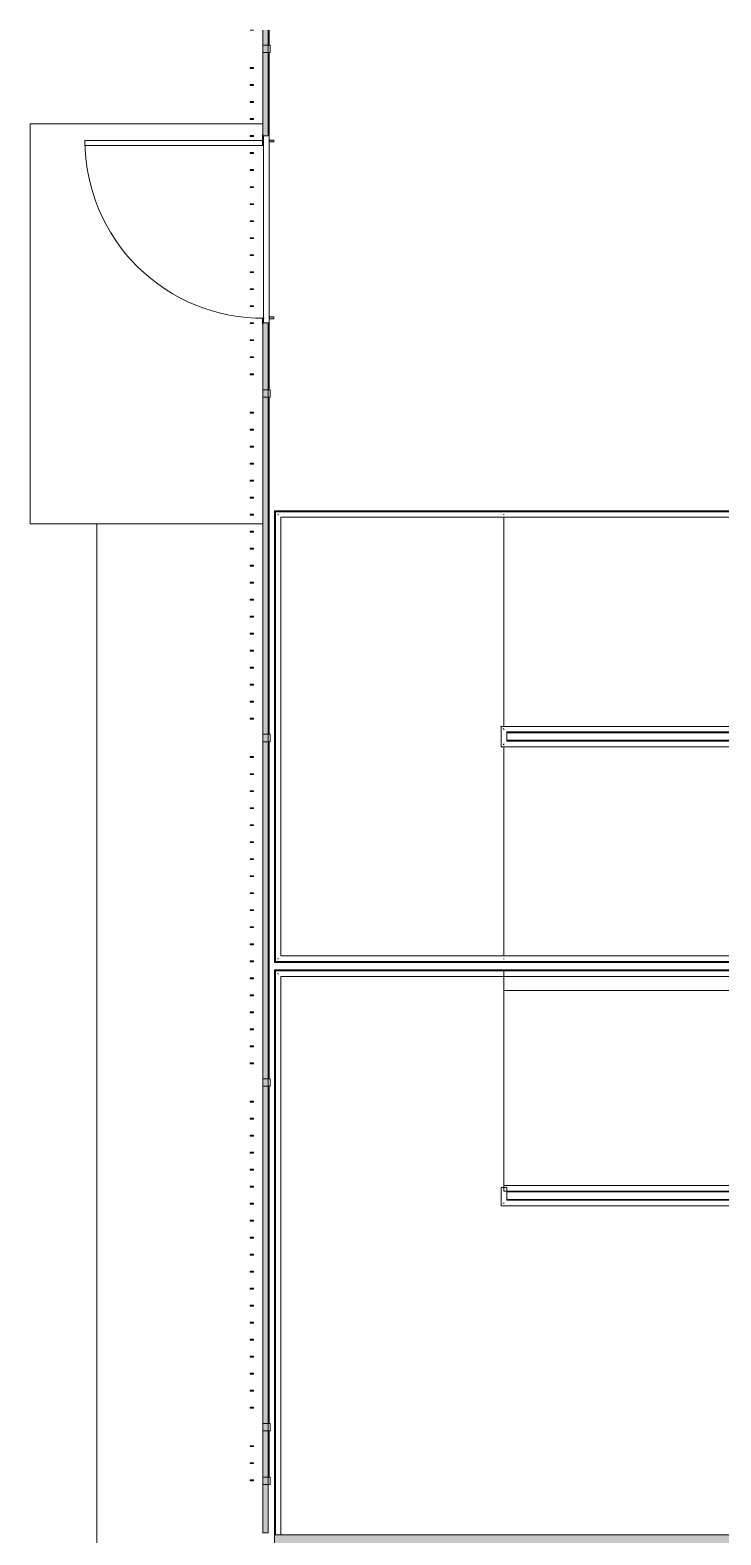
# Model space of a CAD drawing. Header units: inches. Extents: x -1569 to 1282, y -721 to 887.
# Drawn here: x -1101.3 to -914.7, y 480.9 to 887.4 of the extents above; entities that cross this region are included whole.
import ezdxf

# ---------------------------------------------------------------- set-up
doc = ezdxf.new("R2010")
doc.units = ezdxf.units.IN
doc.header["$MEASUREMENT"] = 0
for name, color, linetype, lineweight in [('A-DETL', 90, 'Continuous', 13), ('A-DOOR', 31, 'Continuous', 13), ('A-FLOR', 192, 'Continuous', 13), ('A-FLOR-HRAL', 11, 'Continuous', 13), ('A-FLOR-LEVL', 51, 'Continuous', 9), ('A-WALL', 113, 'Continuous', 13), ('A-WALL-PATT', 111, 'Continuous', 13)]:
    doc.layers.add(name, color=color, linetype=linetype, lineweight=lineweight)

# ---------------------------------------------------------------- blocks, each defined once
blk = doc.blocks.new('Door - Single - Solid Door 48_ x 120_-7162866-FIRST FLOOR POWER _ SIGNAL')
at = {"layer": 'A-DOOR'}
h = blk.add_hatch(color=250, dxfattribs=at)
h.paths.add_polyline_path([(29.62, -0.86), (29.24, -0.84), (29.24, -0.59), (28.12, -0.59), (28.12, -0.86), (29.24, -0.86)], flags=0)
h.paths.add_polyline_path([(28.12, 0.91), (28.12, 2.14), (27.62, 2.14), (27.62, 0.91), (28.04, 0.91)], flags=0)
h.paths.add_polyline_path([(-19.63, 0.91), (-19.63, 2.14), (-20.13, 2.14), (-20.13, 0.91), (-20.05, 0.91)], flags=0)
h.paths.add_polyline_path([(-20.13, -0.84), (-20.13, -0.59), (-21.26, -0.59), (-21.26, -0.84), (-21.26, -0.86), (-20.13, -0.86)], flags=0)
at = {"layer": 'A-DOOR', "color": 8, "lineweight": 20}
for p, q in [((-20.13, 2.14), (-19.63, 2.14)), ((-20.13, 0.91), (-20.13, 2.14)), ((-19.63, 2.14), (-19.63, 0.91)), ((27.62, 2.14), (28.12, 2.14)), ((27.62, 0.91), (27.62, 2.14)), ((28.12, 2.14), (28.12, 0.91)), ((-21.63, -0.86), (-21.63, -0.84)), ((-20.13, -0.86), (-21.63, -0.86)), ((-20.13, -0.59), (-20.13, -0.86)), ((-18.63, -0.86), (-20.01, -0.86)), ((-20.01, -0.86), (-20.01, -48.86)), ((-18.63, -48.86), (-18.63, -0.86)), ((28.12, -0.86), (28.12, -0.59)), ((29.62, -0.86), (28.12, -0.86)), ((29.62, -0.84), (29.62, -0.86)), ((-20.01, -48.86), (-18.63, -48.86))]:
    blk.add_line(p, q, dxfattribs=at)
at = {"layer": 'A-DOOR', "lineweight": 9}
blk.add_arc((-20.01, -0.86), 48, 270, 0.5, dxfattribs=at)
blk = doc.blocks.new('Top Rail Type - Top Rail_Internal_-7017305-FIRST FLOOR POWER _ SIGNAL')
at = {"layer": 'A-FLOR-HRAL', "lineweight": 9}
for p, q in [((-799.32, 699.29), (-974.13, 699.29)), ((-974.09, 699.27), (-974.13, 699.29)), ((-974.12, 699.27), (-974.08, 699.21)), ((-974.07, 699.23), (-974.07, 693.73)), ((-973.32, 698.54), (-973.52, 698.74)), ((-973.32, 698.54), (-973.23, 698.45)), ((-972.64, 697.79), (-799.32, 697.79)), ((-972.57, 695.29), (-972.57, 697.73)), ((-739.29, 695.29), (-972.51, 695.29)), ((-677.57, 695.29), (-739.29, 695.29)), ((-677.57, 573.79), (-677.57, 695.29)), ((-974.05, 693.77), (-974.07, 693.73)), ((-974.05, 693.74), (-973.99, 693.79)), ((-974.01, 693.79), (-739.29, 693.79)), ((-973.32, 694.54), (-973.52, 694.35)), ((-973.32, 694.54), (-973.23, 694.63)), ((-739.29, 693.79), (-679.07, 693.79)), ((-679.07, 693.79), (-679.07, 575.29)), ((-739.35, 575.29), (-973.32, 575.29)), ((-973.32, 573.79), (-739.35, 573.79)), ((-679.07, 575.29), (-739.35, 575.29)), ((-739.35, 573.79), (-677.57, 573.79))]:
    blk.add_line(p, q, dxfattribs=at)
at = {"layer": 'A-FLOR-HRAL', "lineweight": 9, "flags": 128}
blk.add_lwpolyline([(-799.32, 698.63), (-799.32, 698.54), (-799.32, 698.45)], dxfattribs=at)
at = {"layer": 'A-FLOR-HRAL', "lineweight": 9}
for points in [[(-739.32, 694.45), (-739.32, 694.48), (-739.32, 694.54), (-739.32, 694.6), (-739.32, 694.63)], [(-739.32, 574.63), (-739.32, 574.6), (-739.32, 574.54), (-739.32, 574.48), (-739.32, 574.45)]]:
    blk.add_open_spline(points, degree=3, dxfattribs=at)
for points in [[(-678.41, 694.45), (-678.4, 694.46), (-678.37, 694.49), (-678.32, 694.54), (-678.28, 694.59), (-678.24, 694.62), (-678.23, 694.63)], [(-678.41, 574.63), (-678.4, 574.62), (-678.37, 574.59), (-678.32, 574.54), (-678.27, 574.5), (-678.24, 574.46), (-678.23, 574.45)]]:
    blk.add_open_spline(points, degree=3, knots=[0.46086968, 0.46086968, 0.46086968, 0.46086968, 0.47916667, 0.5, 0.52083333, 0.53913032, 0.53913032, 0.53913032, 0.53913032], dxfattribs=at)
blk = doc.blocks.new('Top Rail Type - Top Rail_Internal_-V16-FIRST FLOOR POWER _ SIGNAL')
at = {"layer": 'A-FLOR-HRAL', "lineweight": 9}
for p, q in [((-974.07, 699.29), (-974.07, 693.79)), ((-799.32, 699.29), (-974.07, 699.29)), ((-799.32, 697.79), (-799.32, 699.29)), ((-972.57, 697.79), (-972.57, 695.29)), ((-799.32, 697.79), (-972.57, 697.79)), ((-972.57, 695.29), (-739.32, 695.29)), ((-739.32, 695.29), (-677.57, 695.29)), ((-677.57, 695.29), (-677.57, 573.79)), ((-974.07, 693.79), (-739.32, 693.79)), ((-739.32, 693.79), (-679.07, 693.79)), ((-679.07, 693.79), (-679.07, 575.29)), ((-973.32, 573.79), (-973.32, 575.29)), ((-739.32, 575.29), (-973.32, 575.29)), ((-973.18, 573.79), (-973.32, 573.79)), ((-739.32, 573.79), (-972.57, 573.79)), ((-679.07, 575.29), (-739.32, 575.29)), ((-677.57, 573.79), (-739.32, 573.79))]:
    blk.add_line(p, q, dxfattribs=at)
blk = doc.blocks.new('Top Rail Type - Top Rail_Internal_-7017322-FIRST FLOOR POWER _ SIGNAL')
at = {"layer": 'A-FLOR-HRAL', "lineweight": 9}
for p, q in [((-1035.07, 757.29), (-1035.07, 635.79)), ((-973.35, 757.29), (-1035.07, 757.29)), ((-799.32, 757.29), (-973.35, 757.29)), ((-1033.57, 637.29), (-1033.57, 755.79)), ((-1033.57, 755.79), (-973.35, 755.79)), ((-973.35, 755.79), (-799.32, 755.79)), ((-1035.07, 635.79), (-973.29, 635.79)), ((-973.29, 637.29), (-1033.57, 637.29)), ((-738.51, 637.29), (-973.29, 637.29)), ((-973.29, 635.79), (-740.01, 635.79)), ((-740.07, 635.73), (-740.07, 633.29)), ((-739.41, 636.45), (-739.32, 636.54)), ((-739.13, 636.74), (-739.32, 636.54)), ((-738.57, 631.73), (-738.57, 637.23)), ((-738.56, 637.22), (-738.52, 637.27)), ((-740.13, 633.29), (-973.32, 633.29)), ((-973.32, 631.79), (-738.64, 631.79)), ((-739.41, 632.63), (-739.32, 632.54)), ((-739.13, 632.35), (-739.32, 632.54)), ((-738.66, 631.79), (-738.6, 631.74)), ((-738.57, 631.73), (-738.6, 631.77))]:
    blk.add_line(p, q, dxfattribs=at)
at = {"layer": 'A-FLOR-HRAL', "lineweight": 9, "flags": 128}
for points in [[(-799.32, 756.63), (-799.32, 756.54), (-799.32, 756.45)], [(-738.51, 637.29), (-738.55, 637.27), (-738.56, 637.26)], [(-973.32, 632.45), (-973.32, 632.54), (-973.32, 632.63)]]:
    blk.add_lwpolyline(points, dxfattribs=at)
at = {"layer": 'A-FLOR-HRAL', "lineweight": 9}
for points, knots in [([(-1034.23, 756.45), (-1034.24, 756.46), (-1034.28, 756.49), (-1034.32, 756.54), (-1034.37, 756.59), (-1034.4, 756.62), (-1034.41, 756.63)], [-0.53913032, -0.53913032, -0.53913032, -0.53913032, -0.52083333, -0.5, -0.47916667, -0.46086968, -0.46086968, -0.46086968, -0.46086968]), ([(-1034.41, 636.45), (-1034.4, 636.46), (-1034.37, 636.5), (-1034.32, 636.54), (-1034.27, 636.59), (-1034.24, 636.62), (-1034.23, 636.63)], [0.46086968, 0.46086968, 0.46086968, 0.46086968, 0.47916667, 0.5, 0.52083333, 0.53913032, 0.53913032, 0.53913032, 0.53913032])]:
    blk.add_open_spline(points, degree=3, knots=knots, dxfattribs=at)
for points in [[(-973.32, 756.63), (-973.32, 756.6), (-973.32, 756.54), (-973.32, 756.48), (-973.32, 756.45)], [(-973.32, 636.45), (-973.32, 636.48), (-973.32, 636.54), (-973.32, 636.6), (-973.32, 636.63)]]:
    blk.add_open_spline(points, degree=3, dxfattribs=at)
blk = doc.blocks.new('Top Rail Type - Top Rail_Internal_-V17-FIRST FLOOR POWER _ SIGNAL')
at = {"layer": 'A-FLOR-HRAL', "lineweight": 9}
for p, q in [((-1035.07, 757.29), (-1035.07, 635.79)), ((-973.32, 757.29), (-1035.07, 757.29)), ((-799.32, 757.29), (-973.32, 757.29)), ((-799.32, 755.79), (-799.32, 757.29)), ((-1033.57, 755.79), (-1033.57, 637.29)), ((-973.32, 755.79), (-1033.57, 755.79)), ((-799.32, 755.79), (-973.32, 755.79)), ((-1035.07, 635.79), (-973.32, 635.79)), ((-1033.57, 637.29), (-973.32, 637.29)), ((-973.32, 637.29), (-738.57, 637.29)), ((-973.32, 635.79), (-740.07, 635.79)), ((-740.07, 635.79), (-740.07, 633.29)), ((-738.57, 637.29), (-738.57, 631.79)), ((-973.32, 631.79), (-973.32, 633.29)), ((-740.07, 633.29), (-973.32, 633.29)), ((-738.57, 631.79), (-973.32, 631.79))]:
    blk.add_line(p, q, dxfattribs=at)
blk = doc.blocks.new('Top Rail Type - Top Rail_Internal_-7164029-FIRST FLOOR POWER _ SIGNAL')
at = {"layer": 'A-FLOR-HRAL', "lineweight": 9}
for p, q in [((-973.31, 633.29), (-1035.07, 633.29)), ((-1035.07, 633.29), (-1035.07, 480.91)), ((-1033.57, 631.79), (-973.31, 631.79)), ((-1033.57, 480.91), (-1033.57, 631.79)), ((-973.31, 632.64), (-973.31, 632.44))]:
    blk.add_line(p, q, dxfattribs=at)
blk.add_open_spline([(-1034.41, 632.63), (-1034.4, 632.62), (-1034.37, 632.59), (-1034.32, 632.54), (-1034.28, 632.49), (-1034.24, 632.46), (-1034.23, 632.45)], degree=3, knots=[0.46086968, 0.46086968, 0.46086968, 0.46086968, 0.47916667, 0.5, 0.52083333, 0.53913032, 0.53913032, 0.53913032, 0.53913032], dxfattribs=at)
blk = doc.blocks.new('Top Rail Type - Top Rail_Internal_-V29-FIRST FLOOR POWER _ SIGNAL')
at = {"layer": 'A-FLOR-HRAL', "lineweight": 9}
for p, q in [((-1035.07, 633.29), (-1035.07, 480.91)), ((-973.31, 633.29), (-1035.07, 633.29)), ((-1033.57, 631.79), (-1033.57, 480.91)), ((-973.31, 631.79), (-1033.57, 631.79)), ((-973.31, 632.54), (-973.31, 633.29)), ((-973.31, 631.79), (-973.31, 632.54))]:
    blk.add_line(p, q, dxfattribs=at)
blk = doc.blocks.new('Top Rail Type - Top Rail_Internal_-7164230-FIRST FLOOR POWER _ SIGNAL')
at = {"layer": 'A-FLOR-HRAL', "lineweight": 9}
for p, q in [((-974.07, 574.79), (-974.07, 569.79)), ((-973.38, 574.79), (-973.23, 574.79)), ((-972.57, 571.29), (-972.57, 574.79)), ((-974.07, 569.79), (-832.39, 569.79)), ((-832.39, 571.29), (-972.57, 571.29)), ((-832.39, 570.63), (-832.39, 570.45))]:
    blk.add_line(p, q, dxfattribs=at)
blk.add_open_spline([(-973.23, 570.63), (-973.24, 570.62), (-973.28, 570.59), (-973.32, 570.54), (-973.37, 570.49), (-973.4, 570.46), (-973.41, 570.45)], degree=3, knots=[0.46086968, 0.46086968, 0.46086968, 0.46086968, 0.47916667, 0.5, 0.52083333, 0.53913032, 0.53913032, 0.53913032, 0.53913032], dxfattribs=at)
blk = doc.blocks.new('Top Rail Type - Top Rail_Internal_-V30-FIRST FLOOR POWER _ SIGNAL')
at = {"layer": 'A-FLOR-HRAL', "lineweight": 9}
for p, q in [((-974.07, 574.79), (-972.57, 574.79)), ((-974.07, 569.79), (-974.07, 574.79)), ((-972.57, 571.29), (-972.57, 574.79)), ((-832.39, 569.79), (-974.07, 569.79)), ((-832.39, 571.29), (-972.57, 571.29)), ((-832.39, 569.79), (-832.39, 571.29))]:
    blk.add_line(p, q, dxfattribs=at)
blk = doc.blocks.new('Railing - BetafenceUSA_Square_Post_2in-7178424-FIRST FLOOR POWER _ SIGNAL')
at = {"layer": 'A-FLOR-HRAL', "lineweight": 9}
for p, q in [((1, 1), (-1, 1)), ((-1, 1), (-1, -1)), ((1, -1), (1, 1)), ((-1, -1), (1, -1))]:
    blk.add_line(p, q, dxfattribs=at)
blk = doc.blocks.new('Railing - BetafenceUSA_Picket_Defender_C-7178425-FIRST FLOOR POWER _ SIGNAL')
at = {"layer": 'A-FLOR-HRAL', "lineweight": 9}
for p, q in [((-4.4, -0.09), (-4.4, -0.1)), ((-4.3, -0.1), (-4.4, -0.1)), ((-4.3, -0.09), (-4.3, -0.1)), ((-3.59, -0.1), (-4.3, -0.1)), ((-3.59, -0.09), (-3.59, -0.1)), ((-3.5, -0.1), (-3.59, -0.1)), ((-3.5, -0.1), (-3.5, -0.09))]:
    blk.add_line(p, q, dxfattribs=at)
blk = doc.blocks.new('Railing - BetafenceUSA_Picket_Defender_C-V35-FIRST FLOOR POWER _ SIGNAL')
at = {"layer": 'A-FLOR-HRAL', "lineweight": 9}
for p, q in [((-4.4, 0.15), (-4.3, 0.15)), ((-4.4, 0.15), (-4.4, -0.1)), ((-4.3, 0.15), (-3.59, 0.15)), ((-4.3, 0.15), (-4.3, -0.1)), ((-3.59, 0.15), (-3.5, 0.15)), ((-3.59, 0.15), (-3.59, -0.1)), ((-3.5, -0.1), (-3.5, 0.15)), ((-4.3, -0.1), (-4.4, -0.1)), ((-3.59, -0.1), (-4.3, -0.1)), ((-3.5, -0.1), (-3.59, -0.1))]:
    blk.add_line(p, q, dxfattribs=at)
blk = doc.blocks.new('Railing - Railing-7178494-FIRST FLOOR POWER _ SIGNAL')
at = {"layer": 'A-FLOR-HRAL', "lineweight": 9}
for p, q in [((-1036.73, 883.29), (-1036.73, 887.39)), ((-1036.73, 790.23), (-1036.73, 881.29)), ((-1038.23, 808.29), (-1038.23, 858.79)), ((-1036.73, 697.16), (-1036.73, 788.23)), ((-1036.73, 604.1), (-1036.73, 695.16)), ((-1036.73, 511.04), (-1036.73, 602.1)), ((-1036.73, 496.54), (-1036.73, 509.04))]:
    blk.add_line(p, q, dxfattribs=at)
for name, p in [('Railing - BetafenceUSA_Picket_Defender_C-7178425-FIRST FLOOR POWER _ SIGNAL', (-1037.48, 887.48)), ('Railing - BetafenceUSA_Square_Post_2in-7178424-FIRST FLOOR POWER _ SIGNAL', (-1037.48, 882.29)), ('Railing - BetafenceUSA_Picket_Defender_C-V35-FIRST FLOOR POWER _ SIGNAL', (-1037.48, 877.1)), ('Railing - BetafenceUSA_Picket_Defender_C-V35-FIRST FLOOR POWER _ SIGNAL', (-1037.48, 872.51)), ('Railing - BetafenceUSA_Picket_Defender_C-V35-FIRST FLOOR POWER _ SIGNAL', (-1037.48, 867.91)), ('Railing - BetafenceUSA_Picket_Defender_C-V35-FIRST FLOOR POWER _ SIGNAL', (-1037.48, 863.32)), ('Railing - BetafenceUSA_Picket_Defender_C-V35-FIRST FLOOR POWER _ SIGNAL', (-1037.48, 858.73)), ('Railing - BetafenceUSA_Picket_Defender_C-V35-FIRST FLOOR POWER _ SIGNAL', (-1037.48, 854.13)), ('Railing - BetafenceUSA_Picket_Defender_C-V35-FIRST FLOOR POWER _ SIGNAL', (-1037.48, 849.54)), ('Railing - BetafenceUSA_Picket_Defender_C-V35-FIRST FLOOR POWER _ SIGNAL', (-1037.48, 844.94)), ('Railing - BetafenceUSA_Picket_Defender_C-V35-FIRST FLOOR POWER _ SIGNAL', (-1037.48, 840.35)), ('Railing - BetafenceUSA_Picket_Defender_C-V35-FIRST FLOOR POWER _ SIGNAL', (-1037.48, 835.76)), ('Railing - BetafenceUSA_Picket_Defender_C-V35-FIRST FLOOR POWER _ SIGNAL', (-1037.48, 831.16)), ('Railing - BetafenceUSA_Picket_Defender_C-V35-FIRST FLOOR POWER _ SIGNAL', (-1037.48, 826.57)), ('Railing - BetafenceUSA_Picket_Defender_C-V35-FIRST FLOOR POWER _ SIGNAL', (-1037.48, 821.98)), ('Railing - BetafenceUSA_Picket_Defender_C-V35-FIRST FLOOR POWER _ SIGNAL', (-1037.48, 817.38)), ('Railing - BetafenceUSA_Picket_Defender_C-V35-FIRST FLOOR POWER _ SIGNAL', (-1037.48, 812.79)), ('Railing - BetafenceUSA_Picket_Defender_C-V35-FIRST FLOOR POWER _ SIGNAL', (-1037.48, 808.19)), ('Railing - BetafenceUSA_Picket_Defender_C-V35-FIRST FLOOR POWER _ SIGNAL', (-1037.48, 803.6)), ('Railing - BetafenceUSA_Picket_Defender_C-V35-FIRST FLOOR POWER _ SIGNAL', (-1037.48, 799.01)), ('Railing - BetafenceUSA_Picket_Defender_C-V35-FIRST FLOOR POWER _ SIGNAL', (-1037.48, 794.41)), ('Railing - BetafenceUSA_Square_Post_2in-7178424-FIRST FLOOR POWER _ SIGNAL', (-1037.48, 789.23)), ('Railing - BetafenceUSA_Picket_Defender_C-V35-FIRST FLOOR POWER _ SIGNAL', (-1037.48, 784.04)), ('Railing - BetafenceUSA_Picket_Defender_C-V35-FIRST FLOOR POWER _ SIGNAL', (-1037.48, 779.44)), ('Railing - BetafenceUSA_Picket_Defender_C-V35-FIRST FLOOR POWER _ SIGNAL', (-1037.48, 774.85)), ('Railing - BetafenceUSA_Picket_Defender_C-V35-FIRST FLOOR POWER _ SIGNAL', (-1037.48, 770.26)), ('Railing - BetafenceUSA_Picket_Defender_C-V35-FIRST FLOOR POWER _ SIGNAL', (-1037.48, 765.66)), ('Railing - BetafenceUSA_Picket_Defender_C-V35-FIRST FLOOR POWER _ SIGNAL', (-1037.48, 761.07)), ('Railing - BetafenceUSA_Picket_Defender_C-V35-FIRST FLOOR POWER _ SIGNAL', (-1037.48, 756.48)), ('Railing - BetafenceUSA_Picket_Defender_C-V35-FIRST FLOOR POWER _ SIGNAL', (-1037.48, 751.88)), ('Railing - BetafenceUSA_Picket_Defender_C-V35-FIRST FLOOR POWER _ SIGNAL', (-1037.48, 747.29)), ('Railing - BetafenceUSA_Picket_Defender_C-V35-FIRST FLOOR POWER _ SIGNAL', (-1037.48, 742.69)), ('Railing - BetafenceUSA_Picket_Defender_C-V35-FIRST FLOOR POWER _ SIGNAL', (-1037.48, 738.1)), ('Railing - BetafenceUSA_Picket_Defender_C-V35-FIRST FLOOR POWER _ SIGNAL', (-1037.48, 733.51)), ('Railing - BetafenceUSA_Picket_Defender_C-V35-FIRST FLOOR POWER _ SIGNAL', (-1037.48, 728.91)), ('Railing - BetafenceUSA_Picket_Defender_C-V35-FIRST FLOOR POWER _ SIGNAL', (-1037.48, 724.32)), ('Railing - BetafenceUSA_Picket_Defender_C-V35-FIRST FLOOR POWER _ SIGNAL', (-1037.48, 719.73)), ('Railing - BetafenceUSA_Picket_Defender_C-V35-FIRST FLOOR POWER _ SIGNAL', (-1037.48, 715.13)), ('Railing - BetafenceUSA_Picket_Defender_C-V35-FIRST FLOOR POWER _ SIGNAL', (-1037.48, 710.54)), ('Railing - BetafenceUSA_Picket_Defender_C-V35-FIRST FLOOR POWER _ SIGNAL', (-1037.48, 705.94)), ('Railing - BetafenceUSA_Picket_Defender_C-V35-FIRST FLOOR POWER _ SIGNAL', (-1037.48, 701.35)), ('Railing - BetafenceUSA_Square_Post_2in-7178424-FIRST FLOOR POWER _ SIGNAL', (-1037.48, 696.16)), ('Railing - BetafenceUSA_Picket_Defender_C-V35-FIRST FLOOR POWER _ SIGNAL', (-1037.48, 690.98)), ('Railing - BetafenceUSA_Picket_Defender_C-V35-FIRST FLOOR POWER _ SIGNAL', (-1037.48, 686.38)), ('Railing - BetafenceUSA_Picket_Defender_C-V35-FIRST FLOOR POWER _ SIGNAL', (-1037.48, 681.79)), ('Railing - BetafenceUSA_Picket_Defender_C-V35-FIRST FLOOR POWER _ SIGNAL', (-1037.48, 677.19)), ('Railing - BetafenceUSA_Picket_Defender_C-V35-FIRST FLOOR POWER _ SIGNAL', (-1037.48, 672.6)), ('Railing - BetafenceUSA_Picket_Defender_C-V35-FIRST FLOOR POWER _ SIGNAL', (-1037.48, 668.01)), ('Railing - BetafenceUSA_Picket_Defender_C-V35-FIRST FLOOR POWER _ SIGNAL', (-1037.48, 663.41)), ('Railing - BetafenceUSA_Picket_Defender_C-V35-FIRST FLOOR POWER _ SIGNAL', (-1037.48, 658.82)), ('Railing - BetafenceUSA_Picket_Defender_C-V35-FIRST FLOOR POWER _ SIGNAL', (-1037.48, 654.23)), ('Railing - BetafenceUSA_Picket_Defender_C-V35-FIRST FLOOR POWER _ SIGNAL', (-1037.48, 649.63)), ('Railing - BetafenceUSA_Picket_Defender_C-V35-FIRST FLOOR POWER _ SIGNAL', (-1037.48, 645.04)), ('Railing - BetafenceUSA_Picket_Defender_C-V35-FIRST FLOOR POWER _ SIGNAL', (-1037.48, 640.44)), ('Railing - BetafenceUSA_Picket_Defender_C-V35-FIRST FLOOR POWER _ SIGNAL', (-1037.48, 635.85)), ('Railing - BetafenceUSA_Picket_Defender_C-V35-FIRST FLOOR POWER _ SIGNAL', (-1037.48, 631.26)), ('Railing - BetafenceUSA_Picket_Defender_C-V35-FIRST FLOOR POWER _ SIGNAL', (-1037.48, 626.66)), ('Railing - BetafenceUSA_Picket_Defender_C-V35-FIRST FLOOR POWER _ SIGNAL', (-1037.48, 622.07)), ('Railing - BetafenceUSA_Picket_Defender_C-V35-FIRST FLOOR POWER _ SIGNAL', (-1037.48, 617.48)), ('Railing - BetafenceUSA_Picket_Defender_C-V35-FIRST FLOOR POWER _ SIGNAL', (-1037.48, 612.88)), ('Railing - BetafenceUSA_Picket_Defender_C-V35-FIRST FLOOR POWER _ SIGNAL', (-1037.48, 608.29)), ('Railing - BetafenceUSA_Square_Post_2in-7178424-FIRST FLOOR POWER _ SIGNAL', (-1037.48, 603.1)), ('Railing - BetafenceUSA_Picket_Defender_C-V35-FIRST FLOOR POWER _ SIGNAL', (-1037.48, 597.91)), ('Railing - BetafenceUSA_Picket_Defender_C-V35-FIRST FLOOR POWER _ SIGNAL', (-1037.48, 593.32)), ('Railing - BetafenceUSA_Picket_Defender_C-V35-FIRST FLOOR POWER _ SIGNAL', (-1037.48, 588.73)), ('Railing - BetafenceUSA_Picket_Defender_C-V35-FIRST FLOOR POWER _ SIGNAL', (-1037.48, 584.13)), ('Railing - BetafenceUSA_Picket_Defender_C-V35-FIRST FLOOR POWER _ SIGNAL', (-1037.48, 579.54)), ('Railing - BetafenceUSA_Picket_Defender_C-V35-FIRST FLOOR POWER _ SIGNAL', (-1037.48, 574.94)), ('Railing - BetafenceUSA_Picket_Defender_C-V35-FIRST FLOOR POWER _ SIGNAL', (-1037.48, 570.35)), ('Railing - BetafenceUSA_Picket_Defender_C-V35-FIRST FLOOR POWER _ SIGNAL', (-1037.48, 565.76)), ('Railing - BetafenceUSA_Picket_Defender_C-V35-FIRST FLOOR POWER _ SIGNAL', (-1037.48, 561.16)), ('Railing - BetafenceUSA_Picket_Defender_C-V35-FIRST FLOOR POWER _ SIGNAL', (-1037.48, 556.57)), ('Railing - BetafenceUSA_Picket_Defender_C-V35-FIRST FLOOR POWER _ SIGNAL', (-1037.48, 551.98)), ('Railing - BetafenceUSA_Picket_Defender_C-V35-FIRST FLOOR POWER _ SIGNAL', (-1037.48, 547.38)), ('Railing - BetafenceUSA_Picket_Defender_C-V35-FIRST FLOOR POWER _ SIGNAL', (-1037.48, 542.79)), ('Railing - BetafenceUSA_Picket_Defender_C-V35-FIRST FLOOR POWER _ SIGNAL', (-1037.48, 538.19)), ('Railing - BetafenceUSA_Picket_Defender_C-V35-FIRST FLOOR POWER _ SIGNAL', (-1037.48, 533.6)), ('Railing - BetafenceUSA_Picket_Defender_C-V35-FIRST FLOOR POWER _ SIGNAL', (-1037.48, 529.01)), ('Railing - BetafenceUSA_Picket_Defender_C-V35-FIRST FLOOR POWER _ SIGNAL', (-1037.48, 524.41)), ('Railing - BetafenceUSA_Picket_Defender_C-V35-FIRST FLOOR POWER _ SIGNAL', (-1037.48, 519.82)), ('Railing - BetafenceUSA_Picket_Defender_C-V35-FIRST FLOOR POWER _ SIGNAL', (-1037.48, 515.23)), ('Railing - BetafenceUSA_Square_Post_2in-7178424-FIRST FLOOR POWER _ SIGNAL', (-1037.48, 510.04)), ('Railing - BetafenceUSA_Picket_Defender_C-V35-FIRST FLOOR POWER _ SIGNAL', (-1037.48, 504.85)), ('Railing - BetafenceUSA_Picket_Defender_C-V35-FIRST FLOOR POWER _ SIGNAL', (-1037.48, 500.26)), ('Railing - BetafenceUSA_Square_Post_2in-7178424-FIRST FLOOR POWER _ SIGNAL', (-1037.48, 495.54)), ('Railing - BetafenceUSA_Picket_Defender_C-V35-FIRST FLOOR POWER _ SIGNAL', (-1037.48, 495.66))]:
    blk.add_blockref(name, p)

msp = doc.modelspace()

# ---------------------------------------------------------------- hatches: boundary and pattern name
at = {"layer": 'A-WALL-PATT', "lineweight": 9}
h = msp.add_hatch(color=7, dxfattribs=at)
h.paths.add_polyline_path([(-1036.98, 481.44), (-1036.98, 808.29), (-1038.48, 808.29), (-1038.48, 481.44)], flags=0)
h.paths.add_polyline_path([(-1036.98, 858.79), (-1037.01, 887.39), (-1038.48, 887.39), (-1038.48, 858.79)], flags=0)
at = {"layer": 'A-WALL-PATT'}
h = msp.add_hatch(color=250, dxfattribs=at)
h.paths.add_polyline_path([(-1021.45, -146.34), (-1021.45, 124.03), (-1035.32, 124.03), (-1035.32, -146.34)], flags=0)
h.paths.add_polyline_path([(-1035.32, 196.03), (-1021.45, 196.03), (-1021.45, 218.36), (-1023.75, 218.36), (-1023.75, 218.48), (-1022.62, 218.48), (-1022.62, 219.73), (-1022.5, 219.73), (-1022.5, 271.74), (-1022.62, 271.74), (-1022.62, 274.36), (-1021.45, 274.36), (-1021.45, 340.53), (-1025.38, 340.53), (-1025.38, 342.53), (-1023.38, 342.53), (-1023.38, 356.47), (-1023.88, 356.47), (-1023.88, 350.53), (-1025.38, 350.53), (-1025.38, 390.47), (-1023.88, 390.47), (-1023.88, 384.53), (-1023.38, 384.53), (-1023.38, 398.47), (-1025.38, 398.47), (-1025.38, 400.47), (-1021.45, 400.47), (-1021.45, 480.91), (-1035.32, 480.91), (-1035.32, 218.36)], flags=0)
h.paths.add_polyline_path([(-1022.5, 218.48), (-1021.5, 218.48), (-1021.5, 218.86), (-1022.5, 218.86)], flags=0)
h.paths.add_polyline_path([(-1021.5, 219.73), (-1021.45, 219.73), (-1021.45, 272.98), (-1022.5, 272.98), (-1022.5, 272.61), (-1021.5, 272.61), (-1021.5, 219.93)], flags=0)
h.paths.add_polyline_path([(-1023.38, 358.47), (-1023.38, 382.53), (-1023.88, 382.53), (-1023.88, 358.47)], flags=0)
at = {"layer": 'A-WALL-PATT', "lineweight": 9}
h = msp.add_hatch(color=7, dxfattribs=at)
h.paths.add_polyline_path([(-1012.81, 467.04), (-903.05, 467.04), (-903.05, 480.91), (-1021.45, 480.91), (-1021.45, 467.04)], flags=0)
h.paths.add_polyline_path([(-864.18, 467.04), (-736.37, 467.04), (-736.37, 480.91), (-864.55, 480.91), (-864.55, 467.04)], flags=0)

# ---------------------------------------------------------------- linework, layer by layer
at = {"layer": 'A-DETL'}
for p, q in [((-1101.32, 754.03), (-1101.32, 862.03)), ((-1101.32, 862.03), (-1038.48, 862.03)), ((-1083.32, 754.03), (-1101.32, 754.03)), ((-1083.32, 208.03), (-1083.32, 754.03)), ((-1083.32, 754.03), (-1038.48, 754.03))]:
    msp.add_line(p, q, dxfattribs=at)
at = {"layer": 'A-FLOR'}
for p, q in [((-973.32, 633.54), (-1035.32, 633.54)), ((-1035.32, 633.54), (-1035.32, 480.91)), ((-973.32, 633.29), (-973.32, 633.54)), ((-973.32, 575.29), (-973.32, 631.79)), ((-832.39, 571.54), (-972.57, 571.54))]:
    msp.add_line(p, q, dxfattribs=at)
at = {"layer": 'A-FLOR-LEVL'}
for p, q in [((-1035.32, 757.54), (-1035.32, 635.54)), ((-973.32, 757.54), (-1035.32, 757.54)), ((-973.32, 757.54), (-973.32, 757.29)), ((-799.32, 757.54), (-973.32, 757.54)), ((-973.32, 755.79), (-973.32, 699.29)), ((-799.32, 697.54), (-972.57, 697.54)), ((-972.57, 695.54), (-739.32, 695.54)), ((-973.32, 637.29), (-973.32, 693.79)), ((-1035.32, 635.54), (-973.32, 635.54)), ((-973.32, 635.54), (-973.32, 635.79)), ((-973.32, 635.54), (-740.07, 635.54)), ((-973.32, 633.54), (-973.32, 633.29)), ((-740.07, 633.54), (-973.32, 633.54)), ((-973.32, 631.79), (-973.32, 575.29)), ((-739.32, 573.54), (-972.57, 573.54))]:
    msp.add_line(p, q, dxfattribs=at)
at = {"layer": 'A-WALL', "color": 8, "lineweight": 20}
for p, q in [((-1038.48, 887.39), (-1038.48, 858.79)), ((-1036.98, 858.79), (-1036.98, 887.39)), ((-1038.48, 858.79), (-1036.98, 858.79)), ((-1036.98, 808.29), (-1038.48, 808.29)), ((-1038.48, 808.29), (-1038.48, 481.44)), ((-1036.98, 481.44), (-1036.98, 808.29)), ((-1038.48, 481.44), (-1036.98, 481.44)), ((-1035.32, 480.91), (-1035.32, 196.03)), ((-903.43, 480.91), (-1035.32, 480.91))]:
    msp.add_line(p, q, dxfattribs=at)
at = {"layer": 'A-WALL', "lineweight": 9}
for p, q in [((-973.32, 633.54), (-808.73, 633.54)), ((-808.73, 627.92), (-973.32, 627.92))]:
    msp.add_line(p, q, dxfattribs=at)

# ---------------------------------------------------------------- block references
at = {"layer": 'A-DOOR', "rotation": 269.9999999999999}
msp.add_blockref('Door - Single - Solid Door 48_ x 120_-7162866-FIRST FLOOR POWER _ SIGNAL', (-1037.64, 837.54), dxfattribs=at)
at = {"layer": 'A-FLOR-HRAL', "lineweight": 9}
for name in ['Railing - Railing-7178494-FIRST FLOOR POWER _ SIGNAL', 'Top Rail Type - Top Rail_Internal_-7017322-FIRST FLOOR POWER _ SIGNAL', 'Top Rail Type - Top Rail_Internal_-V17-FIRST FLOOR POWER _ SIGNAL', 'Top Rail Type - Top Rail_Internal_-7017305-FIRST FLOOR POWER _ SIGNAL', 'Top Rail Type - Top Rail_Internal_-V16-FIRST FLOOR POWER _ SIGNAL', 'Top Rail Type - Top Rail_Internal_-7164029-FIRST FLOOR POWER _ SIGNAL', 'Top Rail Type - Top Rail_Internal_-V29-FIRST FLOOR POWER _ SIGNAL', 'Top Rail Type - Top Rail_Internal_-7164230-FIRST FLOOR POWER _ SIGNAL', 'Top Rail Type - Top Rail_Internal_-V30-FIRST FLOOR POWER _ SIGNAL']:
    msp.add_blockref(name, (0, 0), dxfattribs=at)

doc.saveas('drawing.dxf')
